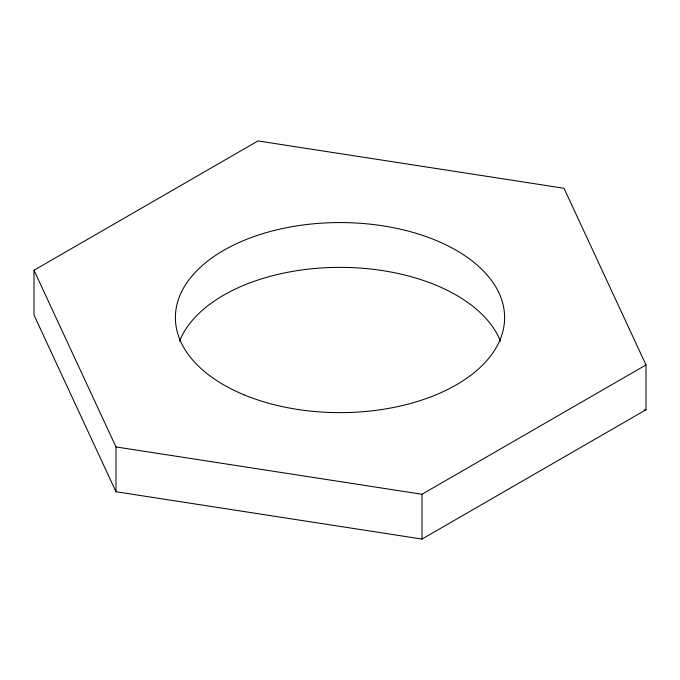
<?xml version="1.0" encoding="UTF-8"?>
<svg xmlns="http://www.w3.org/2000/svg" width="680" height="680" viewBox="0 0 680 680"><rect width="100%" height="100%" fill="white"/><g stroke="black" fill="none" stroke-linecap="round" stroke-linejoin="round"><path stroke-width="1.02" d="M34 270.257L258.009 140.93L564.009 188.267L646 364.939L646 409.743L421.991 539.07L115.991 491.733L34 315.061L34 270.257L115.991 446.93L115.991 491.733M115.991 446.93L421.991 494.267L646 364.939M643.96 410.057L646 409.743M421.991 494.267L421.991 539.07M179.571 341.122A164.611 95.038 0 0 1 340 267.368A164.611 95.038 0 0 1 500.429 341.122M244.12 394.85A164.611 95.038 0 0 0 503.82 326.918A164.611 95.038 0 0 0 272.068 231.03A164.611 95.038 0 0 0 244.12 394.85"/></g></svg>
